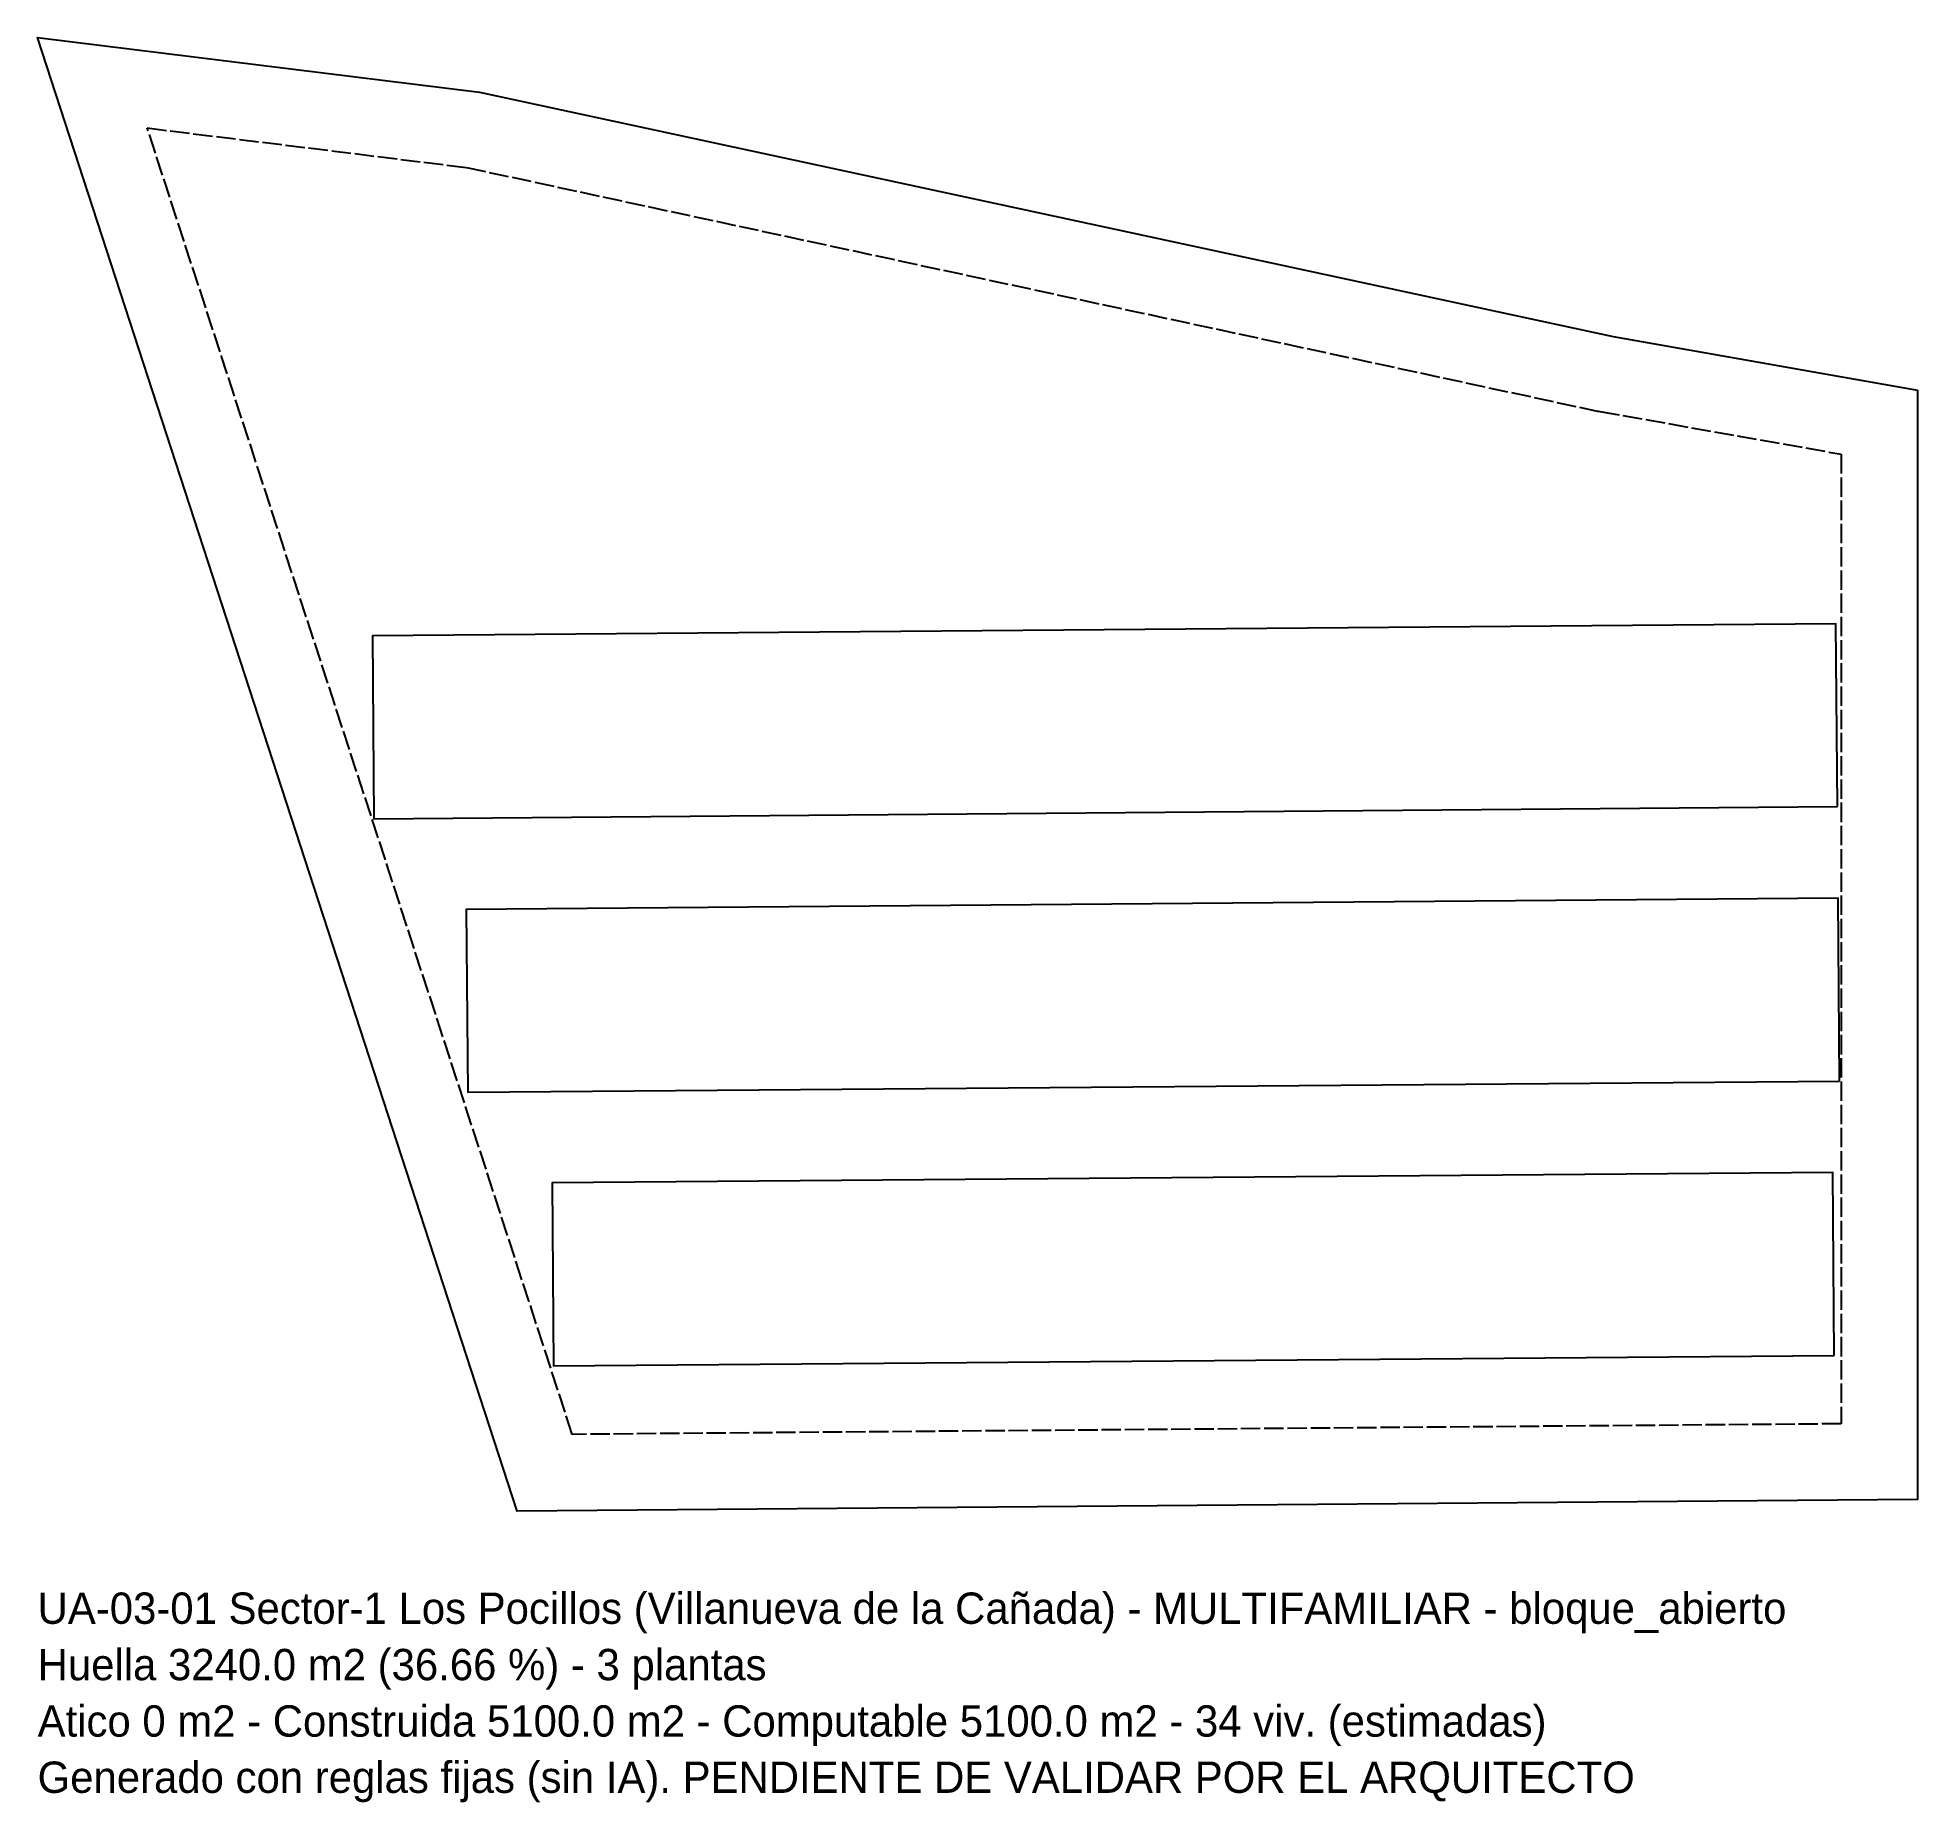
# Model space of a CAD drawing. Header units: metres. Extents: x 414865 to 414989, y 4478762 to 4478878.
import ezdxf

# ---------------------------------------------------------------- set-up
doc = ezdxf.new("R2010")
doc.units = ezdxf.units.M
doc.linetypes.add('DASHED', pattern=[1.524, 1.27, -0.254])
for name, color, linetype in [('HUELLA', 1, 'Continuous'), ('PARCELA', 7, 'Continuous'), ('TEXTO', 2, 'Continuous'), ('VOLUMEN_3D', 5, 'Continuous'), ('ZONA_EDIFICABLE', 3, 'Continuous')]:
    doc.layers.add(name, color=color, linetype=linetype)

msp = doc.modelspace()

# ---------------------------------------------------------------- linework, layer by layer
at = {"layer": 'HUELLA'}
for points in [[(414983.54, 4478827.45), (414983.44, 4478839.45), (414887.44, 4478838.66), (414887.54, 4478826.66), (414983.54, 4478827.45)], [(414983.68, 4478809.45), (414983.59, 4478821.45), (414893.59, 4478820.71), (414893.69, 4478808.71), (414983.68, 4478809.45)], [(414983.33, 4478791.45), (414983.23, 4478803.45), (414899.24, 4478802.76), (414899.33, 4478790.76), (414983.33, 4478791.45)]]:
    msp.add_lwpolyline(points, close=True, dxfattribs=at)
at = {"layer": 'PARCELA'}
msp.add_lwpolyline([(414988.78, 4478854.76), (414988.78, 4478782), (414896.93, 4478781.24), (414865.48, 4478877.9), (414894.46, 4478874.31), (414968.83, 4478858.29)], close=True, dxfattribs=at)
at = {"layer": 'VOLUMEN_3D'}
for points in [[(414983.54, 4478827.45), (414983.44, 4478839.45), (414887.44, 4478838.66), (414887.54, 4478826.66), (414983.54, 4478827.45)], [(414983.68, 4478809.45), (414983.59, 4478821.45), (414893.59, 4478820.71), (414893.69, 4478808.71), (414983.68, 4478809.45)], [(414983.33, 4478791.45), (414983.23, 4478803.45), (414899.24, 4478802.76), (414899.33, 4478790.76), (414983.33, 4478791.45)]]:
    msp.add_lwpolyline(points, close=True, dxfattribs=at)
at = {"layer": 'ZONA_EDIFICABLE', "linetype": 'DASHED'}
msp.add_lwpolyline([(414872.67, 4478871.97), (414893.62, 4478869.38), (414967.78, 4478853.4), (414967.87, 4478853.39), (414967.96, 4478853.37), (414983.78, 4478850.57), (414983.78, 4478786.96), (414900.55, 4478786.27), (414872.67, 4478871.97)], close=True, dxfattribs=at)

# ---------------------------------------------------------------- texts
at = {"layer": 'TEXTO'}
for s, p in [('UA-03-01 Sector-1 Los Pocillos (Villanueva de la Cañada) - MULTIFAMILIAR - bloque_abierto', (414865.48, 4478773.84)), ('Huella 3240.0 m2 (36.66 %) - 3 plantas', (414865.48, 4478770.14)), ('Atico 0 m2 - Construida 5100.0 m2 - Computable 5100.0 m2 - 34 viv. (estimadas)', (414865.48, 4478766.44)), ('Generado con reglas fijas (sin IA). PENDIENTE DE VALIDAR POR EL ARQUITECTO', (414865.48, 4478762.75))]:
    msp.add_text(s, height=2.055, dxfattribs=at).set_placement(p)

doc.saveas('drawing.dxf')
